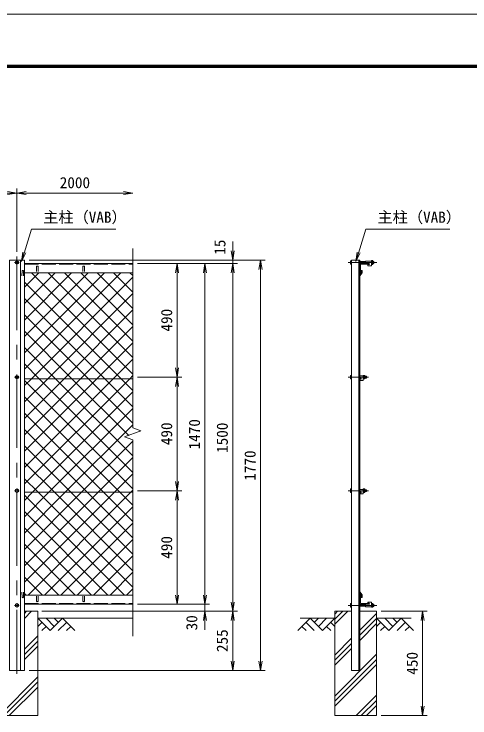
# Model space of a CAD drawing. Units: millimetres, scale not verified. Extents: x -4200 to 4200, y -2970 to 2970.
# Drawn here: x -1392 to 575, y -66 to 2970 of the extents above; entities that cross this region are included whole.
import ezdxf
from ezdxf.enums import TextEntityAlignment as Align

# ---------------------------------------------------------------- set-up
doc = ezdxf.new("R2010")
doc.units = ezdxf.units.MM
doc.header["$LTSCALE"] = 10
doc.linetypes.add('DASHED', pattern=[7.5, 6, -1.5])
doc.linetypes.add('USER1', pattern=[50.8, 31.75, -6.35, 6.35, -6.35])
for name, color, linetype, lineweight in [('0-0_D-STR1', 1, 'Continuous', 18), ('0-1_D-BMK', 2, 'USER1', 13), ('0-2_D-STR-DIM', 7, 'Continuous', 13), ('0-3_D-STR3', 3, 'Continuous', 13), ('0-4_D-BGD', 7, 'Continuous', 18), ('0-5_D-STR4', 7, 'Continuous', 18), ('0-6_D-DCR-HCH', 7, 'Continuous', 13), ('0-7_D-STR-TXT', 7, 'Continuous', 13), ('0-8_0', 7, 'Continuous', 18), ('0-A_D-STR2', 7, 'Continuous', 13), ('0-B_D-TTL', 7, 'Continuous', 18)]:
    doc.layers.add(name, color=color, linetype=linetype, lineweight=lineweight)
doc.styles.add('ＭＳ ゴシック', font='')
doc.styles.get('ＭＳ ゴシック').set_extended_font_data('MS Gothic')

# ---------------------------------------------------------------- blocks, each defined once
blk = doc.blocks.new('_Open')
at = {"layer": '0-8_0'}
blk.add_line((-10, 1.667), (0, 0), dxfattribs=at)
blk.add_lwpolyline([(-10, -1.667), (0, 0), (-10, 0)], dxfattribs=at)

msp = doc.modelspace()

# ---------------------------------------------------------------- linework, layer by layer
at = {"layer": '0-0_D-STR1'}
for p, q in [((-1363.97, 138.92), (-1363.97, 1908.92)), ((-1347.47, 138.92), (-1347.47, 1908.92)), ((-1347.47, 1893.92), (-879.97, 1893.92)), ((99.03, 1908.92), (64.03, 1908.92)), ((64.03, 138.92), (64.03, 1908.92)), ((96.03, 138.92), (96.03, 1908.92)), ((99.03, 138.92), (99.03, 1908.92)), ((99.03, 1888.92), (99.03, 1853.92)), ((102.03, 1886.42), (102.03, 1855.92)), ((139.03, 1893.92), (104.03, 1893.92)), ((137.03, 1890.92), (106.53, 1890.92)), ((139.03, 1892.92), (139.03, 1893.92)), ((-1357.97, 1862.3), (-1358.72, 1840.8)), ((-1351.97, 1862.3), (-1351.22, 1840.8)), ((-879.97, 1853.92), (-1347.47, 1853.92)), ((-1294.97, 1880.79), (-1295.72, 1859.29)), ((-1288.97, 1880.79), (-1288.22, 1859.29)), ((-1094.97, 1880.79), (-1095.72, 1859.29)), ((-1088.97, 1880.79), (-1088.22, 1859.29)), ((106.03, 1854.42), (99.03, 1845.37)), ((100.03, 1853.92), (99.03, 1853.92)), ((109.03, 1853.3), (99.03, 1840.8)), ((106.03, 1864.3), (109.03, 1864.3)), ((106.03, 1864.3), (106.03, 1854.42)), ((109.03, 1864.3), (109.03, 1853.3)), ((99.03, 1845.37), (99.03, 1840.8)), ((-1357.97, 454.25), (-1358.72, 475.75)), ((-1351.97, 454.25), (-1351.22, 475.75)), ((-879.97, 463.92), (-1347.47, 463.92)), ((-1294.97, 437.05), (-1295.72, 458.55)), ((-1288.97, 437.05), (-1288.22, 458.55)), ((-1094.97, 437.05), (-1095.72, 458.55)), ((-1088.97, 437.05), (-1088.22, 458.55)), ((109.03, 464.65), (99.03, 477.15)), ((99.03, 472.58), (99.03, 477.15)), ((106.03, 463.53), (99.03, 472.58)), ((100.03, 463.92), (99.03, 463.92)), ((99.03, 428.92), (99.03, 463.92)), ((102.03, 431.42), (102.03, 461.92)), ((106.03, 453.65), (106.03, 463.53)), ((109.03, 453.65), (109.03, 464.65)), ((106.03, 453.65), (109.03, 453.65)), ((137.03, 426.92), (106.53, 426.92)), ((-1347.47, 423.92), (-879.97, 423.92)), ((139.03, 423.92), (104.03, 423.92)), ((139.03, 424.92), (139.03, 423.92)), ((-1412.47, 138.92), (-1347.47, 138.92)), ((99.03, 138.92), (64.03, 138.92))]:
    msp.add_line(p, q, dxfattribs=at)
at = {"layer": '0-0_D-STR1', "linetype": 'DASHED'}
for p, q in [((-1347.47, 1890.92), (-879.97, 1890.92)), ((-1347.47, 426.92), (-879.97, 426.92))]:
    msp.add_line(p, q, dxfattribs=at)
at = {"layer": '0-0_D-STR1'}
msp.add_lwpolyline([(-1412.47, 138.92), (-1412.47, 1908.92), (-1347.47, 1908.92)], dxfattribs=at)
for centre, radius, start, end in [((-1291.97, 1879.54), 3.25, 22.61986, 157.38014), ((-1091.97, 1879.54), 3.25, 22.61986, 157.38014), ((104.03, 1888.92), 5, 90, 180), ((106.53, 1886.42), 4.5, 90, 180), ((137.03, 1892.92), 2, 270, 0), ((-1354.97, 1861.05), 3.25, 22.61986, 157.38014), ((100.03, 1855.92), 2, 270, 0), ((100.03, 461.92), 2, 0, 90), ((-1354.97, 455.5), 3.25, 202.61986, 337.38014), ((-1291.97, 438.3), 3.25, 202.61986, 337.38014), ((-1091.97, 438.3), 3.25, 202.61986, 337.38014), ((104.03, 428.92), 5, 180, 270), ((106.53, 431.42), 4.5, 180, 270), ((137.03, 424.92), 2, 0, 90)]:
    msp.add_arc(centre, radius, start, end, dxfattribs=at)
at = {"layer": '0-1_D-BMK'}
for p, q in [((-1379.97, 1923.92), (-1379.97, 123.92)), ((-1369.97, 1898.42), (-1389.97, 1898.42)), ((173.26, 1898.42), (49.03, 1898.42)), ((-1369.97, 1403.92), (-1389.97, 1403.92)), ((137.03, 1403.92), (49.03, 1403.92)), ((-1369.97, 913.92), (-1389.97, 913.92)), ((137.03, 913.92), (49.03, 913.92)), ((-1369.97, 419.42), (-1389.97, 419.42)), ((173.26, 419.42), (49.03, 419.42))]:
    msp.add_line(p, q, dxfattribs=at)
at = {"layer": '0-2_D-STR-DIM'}
for p, q in [((-1379.97, 1943.92), (-1379.97, 2217.7)), ((-1379.97, 1943.92), (-1379.97, 2217.7)), ((-3379.97, 2197.7), (-1379.97, 2197.7)), ((-1379.97, 2197.7), (-879.97, 2197.7)), ((-448.93, 1948.92), (-448.93, 1988.92)), ((-879.97, 1958.37), (-879.97, 1184.57)), ((-1327.47, 1908.92), (-428.93, 1908.92)), ((-1327.47, 1908.92), (-308.93, 1908.92)), ((-859.97, 1893.92), (-668.93, 1893.92)), ((-859.97, 1893.92), (-548.93, 1893.92)), ((-859.97, 1893.92), (-428.93, 1893.92)), ((-859.97, 1893.92), (-428.93, 1893.92)), ((-688.93, 1403.92), (-688.93, 1893.92)), ((-568.93, 1893.92), (-568.93, 423.92)), ((-448.93, 1893.92), (-448.93, 1908.92)), ((-448.93, 1893.92), (-448.93, 393.92)), ((-328.93, 138.92), (-328.93, 1908.92)), ((-448.93, 1853.92), (-448.93, 1813.92)), ((-859.97, 1403.92), (-668.93, 1403.92)), ((-859.97, 1403.92), (-668.93, 1403.92)), ((-688.93, 1403.92), (-688.93, 913.92)), ((-844.74, 1171.74), (-879.97, 1184.57)), ((-915.21, 1146.09), (-844.74, 1171.74)), ((-879.97, 1133.27), (-915.21, 1146.09)), ((-879.97, 1133.27), (-879.97, 286.61)), ((-859.97, 913.92), (-668.93, 913.92)), ((-859.97, 913.92), (-668.93, 913.92)), ((-688.93, 423.92), (-688.93, 913.92)), ((-568.93, 463.92), (-568.93, 503.92)), ((-859.97, 423.92), (-668.93, 423.92)), ((-859.97, 423.92), (-548.93, 423.92)), ((-859.97, 423.92), (-548.93, 423.92)), ((-568.93, 423.92), (-568.93, 393.92)), ((-1272.2, 393.92), (-428.93, 393.92)), ((-1269.97, 393.92), (-548.93, 393.92)), ((-1269.97, 393.92), (-428.93, 393.92)), ((-448.93, 393.92), (-448.93, 138.92)), ((191.53, 393.92), (390.54, 393.92)), ((370.54, -56.08), (370.54, 393.92)), ((-568.93, 353.92), (-568.93, 313.92)), ((-1327.47, 138.92), (-428.93, 138.92)), ((-1327.47, 138.92), (-308.93, 138.92)), ((191.53, -56.08), (390.54, -56.08))]:
    msp.add_line(p, q, dxfattribs=at)
at = {"layer": '0-3_D-STR3'}
for p, q in [((-1379.97, 1905.92), (-1386.47, 1902.17)), ((-1386.47, 1902.17), (-1386.47, 1894.66)), ((-1386.47, 1894.66), (-1379.97, 1890.91)), ((-1373.47, 1902.17), (-1379.97, 1905.92)), ((-1379.97, 1890.91), (-1373.47, 1894.66)), ((-1373.47, 1894.66), (-1373.47, 1902.17)), ((58.73, 1904.72), (59.42, 1905.92)), ((58.73, 1904.72), (58.73, 1892.12)), ((58.73, 1892.12), (59.42, 1890.91)), ((64.03, 1905.92), (59.42, 1905.92)), ((64.03, 1902.17), (59.42, 1902.17)), ((64.03, 1894.66), (59.42, 1894.66)), ((64.03, 1890.91), (59.42, 1890.91)), ((64.03, 1905.92), (64.03, 1890.91)), ((99.03, 1902.42), (124.28, 1902.42)), ((99.03, 1901.67), (124.28, 1901.67)), ((99.03, 1895.17), (124.28, 1895.17)), ((99.03, 1894.42), (124.28, 1894.42)), ((124.28, 1904.42), (124.28, 1893.92)), ((149.28, 1904.42), (124.28, 1904.42)), ((139.03, 1893.92), (124.28, 1893.92)), ((134.28, 1889.42), (134.28, 1884.42)), ((139.03, 1889.42), (134.28, 1889.42)), ((149.28, 1884.42), (134.28, 1884.42)), ((149.28, 1904.65), (149.28, 1892.31)), ((149.28, 1904.65), (149.28, 1892.31)), ((149.28, 1904.42), (149.28, 1884.42)), ((150.28, 1906.52), (154.78, 1906.52)), ((154.78, 1902.47), (150.28, 1902.47)), ((154.78, 1894.37), (150.28, 1894.37)), ((150.28, 1890.32), (154.78, 1890.32)), ((155.78, 1904.65), (155.78, 1892.31)), ((155.78, 1904.65), (155.78, 1892.31)), ((-1379.97, 1411.42), (-1386.47, 1407.67)), ((-1386.47, 1407.67), (-1386.47, 1400.16)), ((-1386.47, 1400.16), (-1379.97, 1396.41)), ((-1373.47, 1407.67), (-1379.97, 1411.42)), ((-1379.97, 1396.41), (-1373.47, 1400.16)), ((-1373.47, 1400.16), (-1373.47, 1407.67)), ((-879.97, 1397.17), (-1347.47, 1397.17)), ((58.73, 1410.22), (59.42, 1411.42)), ((58.73, 1410.22), (58.73, 1397.62)), ((58.73, 1397.62), (59.42, 1396.41)), ((64.03, 1411.42), (59.42, 1411.42)), ((64.03, 1407.67), (59.42, 1407.67)), ((64.03, 1400.16), (59.42, 1400.16)), ((64.03, 1411.42), (64.03, 1396.41)), ((114.03, 1409.92), (99.03, 1409.92)), ((103.78, 1399.42), (99.03, 1399.42)), ((114.03, 1411.42), (119.8, 1411.42)), ((114.03, 1396.41), (114.03, 1411.42)), ((114.03, 1409.92), (114.03, 1389.92)), ((114.03, 1407.67), (119.8, 1407.67)), ((114.03, 1400.16), (119.8, 1400.16)), ((119.8, 1411.42), (120.53, 1410.17)), ((119.8, 1396.41), (120.53, 1397.67)), ((120.53, 1397.67), (120.53, 1410.17)), ((120.53, 1407.92), (127.83, 1407.92)), ((120.53, 1399.92), (127.83, 1399.92)), ((127.83, 1407.92), (129.03, 1406.72)), ((127.83, 1407.92), (127.83, 1399.92)), ((127.83, 1399.92), (129.03, 1401.12)), ((129.03, 1406.72), (129.03, 1401.12)), ((64.03, 1396.41), (59.42, 1396.41)), ((99.03, 1394.92), (99.03, 1389.92)), ((103.78, 1394.92), (99.03, 1394.92)), ((114.03, 1389.92), (99.03, 1389.92)), ((114.03, 1396.41), (119.8, 1396.41)), ((58.73, 920.22), (59.42, 921.42)), ((58.73, 920.22), (58.73, 907.62)), ((64.03, 921.42), (59.42, 921.42)), ((64.03, 917.67), (59.42, 917.67)), ((64.03, 921.42), (64.03, 906.41)), ((114.03, 919.92), (99.03, 919.92)), ((114.03, 906.41), (114.03, 921.42)), ((114.03, 919.92), (114.03, 899.92)), ((114.03, 917.67), (119.8, 917.67)), ((120.53, 907.67), (120.53, 920.17)), ((120.53, 917.92), (127.83, 917.92)), ((127.83, 917.92), (129.03, 916.72)), ((129.03, 916.72), (129.03, 911.12)), ((-879.97, 907.17), (-1347.47, 907.17)), ((58.73, 907.62), (59.42, 906.41)), ((64.03, 910.16), (59.42, 910.16)), ((64.03, 906.41), (59.42, 906.41)), ((103.78, 909.42), (99.03, 909.42)), ((103.78, 904.92), (99.03, 904.92)), ((99.03, 904.92), (99.03, 899.92)), ((114.03, 899.92), (99.03, 899.92)), ((114.03, 910.16), (119.8, 910.16)), ((120.53, 909.92), (127.83, 909.92)), ((58.73, 425.72), (59.42, 426.92)), ((58.73, 413.12), (58.73, 425.72)), ((64.03, 426.92), (59.42, 426.92)), ((64.03, 411.91), (64.03, 426.92)), ((149.28, 433.42), (134.28, 433.42)), ((134.28, 428.42), (134.28, 433.42)), ((139.03, 428.42), (134.28, 428.42)), ((149.28, 413.42), (149.28, 433.42)), ((149.28, 413.18), (149.28, 425.53)), ((149.28, 413.18), (149.28, 425.53)), ((150.28, 427.52), (154.78, 427.52)), ((155.78, 413.18), (155.78, 425.53)), ((155.78, 413.18), (155.78, 425.53)), ((58.73, 413.12), (59.42, 411.91)), ((64.03, 423.17), (59.42, 423.17)), ((64.03, 415.66), (59.42, 415.66)), ((64.03, 411.91), (59.42, 411.91)), ((99.03, 423.42), (124.28, 423.42)), ((99.03, 422.67), (124.28, 422.67)), ((99.03, 416.17), (124.28, 416.17)), ((99.03, 415.42), (124.28, 415.42)), ((139.03, 423.92), (124.28, 423.92)), ((124.28, 413.42), (124.28, 423.92)), ((149.28, 413.42), (124.28, 413.42)), ((154.78, 423.47), (150.28, 423.47)), ((154.78, 415.37), (150.28, 415.37)), ((150.28, 411.32), (154.78, 411.32))]:
    msp.add_line(p, q, dxfattribs=at)
for points in [[(-1373.47, 917.67), (-1379.97, 921.42), (-1386.47, 917.67), (-1386.47, 910.16), (-1379.97, 906.41), (-1373.47, 910.16)], [(-1373.47, 415.66), (-1379.97, 411.91), (-1386.47, 415.66), (-1386.47, 423.17), (-1379.97, 426.92), (-1373.47, 423.17)]]:
    msp.add_lwpolyline(points, close=True, dxfattribs=at)
for points in [[(114.03, 921.42), (119.8, 921.42), (120.53, 920.17)], [(127.83, 917.92), (127.83, 909.92), (129.03, 911.12)], [(114.03, 906.41), (119.8, 906.41), (120.53, 907.67)]]:
    msp.add_lwpolyline(points, dxfattribs=at)
for centre in [(-1379.97, 1898.42), (-1379.97, 1403.92), (-1379.97, 913.92), (-1379.97, 419.42)]:
    msp.add_circle(centre, 6.25, dxfattribs=at)
for centre, radius, start, end in [((71.26, 1898.42), 12.42, 162.4121, 197.5879), ((62.17, 1904.05), 3.32, 145.61585, 214.38415), ((62.17, 1892.79), 3.32, 145.61585, 214.38415), ((139.03, 1891.67), 2.25, 270, 90), ((151.82, 1904.49), 2.54, 127.21089, 232.78911), ((157.98, 1898.42), 8.7, 152.26063, 207.73937), ((151.83, 1892.34), 2.55, 127.42505, 232.57495), ((153.24, 1904.49), 2.54, 307.21089, 52.78911), ((147.08, 1898.42), 8.7, 332.26063, 27.73937), ((153.23, 1892.34), 2.55, 307.42505, 52.57495), ((156.15, 1905.36), 0.5, 189.83916, 262.83194), ((156.15, 1891.47), 0.5, 97.16806, 163.42019), ((155.28, 1898.42), 6.5, 277.16806, 82.83194), ((71.26, 1403.92), 12.42, 162.4121, 197.5879), ((62.17, 1409.55), 3.32, 145.61585, 214.38415), ((62.17, 1398.29), 3.32, 145.61585, 214.38415), ((103.78, 1397.17), 2.25, 270, 90), ((117.06, 1409.55), 3.32, 325.61586, 34.38414), ((107.96, 1403.92), 12.42, 342.4121, 17.5879), ((117.06, 1398.29), 3.32, 325.61585, 34.38416), ((71.26, 913.92), 12.42, 162.4121, 197.5879), ((62.17, 919.55), 3.32, 145.61585, 214.38415), ((117.06, 919.55), 3.32, 325.61586, 34.38414), ((107.96, 913.92), 12.42, 342.4121, 17.5879), ((62.17, 908.29), 3.32, 145.61585, 214.38415), ((103.78, 907.17), 2.25, 270, 90), ((117.06, 908.29), 3.32, 325.61585, 34.38416), ((62.17, 425.05), 3.32, 145.61585, 214.38415), ((139.03, 426.17), 2.25, 270, 90), ((151.83, 425.49), 2.55, 127.42505, 232.57495), ((153.23, 425.49), 2.55, 307.42505, 52.57495), ((156.15, 426.36), 0.5, 196.57981, 262.83194), ((155.28, 419.42), 6.5, 277.16806, 82.83194), ((71.26, 419.42), 12.42, 162.4121, 197.5879), ((62.17, 413.79), 3.32, 145.61585, 214.38415), ((157.98, 419.42), 8.7, 152.26063, 207.73937), ((151.82, 413.34), 2.54, 127.21089, 232.78911), ((147.08, 419.42), 8.7, 332.26063, 27.73937), ((153.24, 413.34), 2.54, 307.21089, 52.78911), ((156.15, 412.47), 0.5, 97.16806, 170.16084)]:
    msp.add_arc(centre, radius, start, end, dxfattribs=at)
at = {"layer": '0-4_D-BGD'}
for p, q in [((-1289.97, 363.92), (-879.97, 363.92)), ((-158.47, 363.92), (-8.47, 363.92)), ((321.53, 363.92), (171.53, 363.92))]:
    msp.add_line(p, q, dxfattribs=at)
at = {"layer": '0-5_D-STR4'}
for p, q in [((-1289.97, 393.92), (-1347.47, 393.92)), ((-1289.97, 393.92), (-1289.97, -56.08)), ((-8.47, 393.92), (-8.47, -56.08)), ((64.03, 393.92), (-8.47, 393.92)), ((171.53, 393.92), (99.03, 393.92)), ((171.53, 393.92), (171.53, -56.08)), ((-1289.97, -56.08), (-1469.97, -56.08)), ((171.53, -56.08), (-8.47, -56.08))]:
    msp.add_line(p, q, dxfattribs=at)
at = {"layer": '0-6_D-DCR-HCH'}
for p, q in [((-1347.47, 362.86), (-1316.41, 393.92)), ((-1347.47, 384.95), (-1338.51, 393.92)), ((-8.47, 337.64), (47.8, 393.92)), ((-8.47, 359.74), (25.7, 393.92)), ((-8.47, 381.84), (3.61, 393.92)), ((99.03, 312.56), (171.53, 385.06)), ((-1236.76, 310.71), (-1289.97, 363.92)), ((-1272.24, 346.18), (-1289.97, 328.52)), ((-1219.03, 328.44), (-1254.5, 363.92)), ((-1183.55, 363.92), (-1236.76, 310.71)), ((-1201.2, 346.09), (-1219.03, 363.92)), ((-1165.81, 346.18), (-1201.45, 310.71)), ((-1183.55, 363.92), (-1130.34, 310.71)), ((-114.9, 363.92), (-168.11, 310.71)), ((-132.63, 346.18), (-97, 310.71)), ((-114.9, 363.92), (-61.68, 310.71)), ((-97.16, 346.18), (-79.42, 363.92)), ((-79.42, 328.44), (-43.95, 363.92)), ((-61.68, 310.71), (-8.47, 363.92)), ((-26.21, 346.18), (-8.47, 328.52)), ((99.03, 290.47), (171.53, 362.97)), ((99.03, 268.37), (171.53, 340.87)), ((224.74, 310.71), (171.53, 363.92)), ((189.27, 346.18), (171.53, 328.52)), ((242.48, 328.44), (207, 363.92)), ((277.95, 363.92), (224.74, 310.71)), ((260.31, 346.09), (242.48, 363.92)), ((295.69, 346.18), (260.05, 310.71)), ((277.95, 363.92), (331.16, 310.71)), ((-1254.5, 328.44), (-1272.32, 310.71)), ((-1148.08, 328.44), (-1165.89, 310.71)), ((-150.37, 328.44), (-132.55, 310.71)), ((-43.95, 328.44), (-26.13, 310.71)), ((207, 328.44), (189.18, 310.71)), ((313.43, 328.44), (295.61, 310.71)), ((-1347.47, 230.27), (-1289.97, 287.77)), ((-8.47, 205.06), (64.03, 277.56)), ((-1347.47, 208.18), (-1289.97, 265.68)), ((-1347.47, 186.08), (-1289.97, 243.58)), ((-8.47, 182.97), (64.03, 255.47)), ((-8.47, 160.87), (64.03, 233.37)), ((-8.47, 28.29), (171.53, 208.29)), ((-8.47, 6.19), (171.53, 186.19)), ((-8.47, -15.91), (171.53, 164.09)), ((-1457.05, -56.08), (-1289.97, 111)), ((-1434.96, -56.08), (-1289.97, 88.9)), ((-1412.86, -56.08), (-1289.97, 66.8)), ((83.94, -56.08), (171.53, 31.51)), ((106.03, -56.08), (171.53, 9.41)), ((128.13, -56.08), (171.53, -12.69))]:
    msp.add_line(p, q, dxfattribs=at)
at = {"layer": '0-7_D-STR-TXT'}
for points in [[(-953.77, 2042.8), (-1317.64, 2042.8), (-1359.33, 1905.13)], [(488.7, 2042.8), (124.83, 2042.8), (83.14, 1905.13)]]:
    msp.add_lwpolyline(points, dxfattribs=at)
at = {"layer": '0-A_D-STR2'}
for p, q in [((-1347.47, 1791.71), (-1285.27, 1853.92)), ((-1347.47, 1721), (-1214.56, 1853.92)), ((-1347.47, 1650.29), (-1143.85, 1853.92)), ((-1347.47, 1579.58), (-1073.14, 1853.92)), ((-1347.47, 1508.87), (-1002.43, 1853.92)), ((-1347.47, 1438.16), (-931.72, 1853.92)), ((-879.97, 1417.44), (-1316.45, 1853.92)), ((-879.97, 1488.15), (-1245.74, 1853.92)), ((-879.97, 1558.86), (-1175.03, 1853.92)), ((-879.97, 1629.57), (-1104.32, 1853.92)), ((-879.97, 1700.28), (-1033.61, 1853.92)), ((-879.97, 1770.99), (-962.9, 1853.92)), ((-879.97, 1841.7), (-892.19, 1853.92)), ((-1247.05, 1397.17), (-879.97, 1764.24)), ((-1176.34, 1397.17), (-879.97, 1693.53)), ((-1105.63, 1397.17), (-879.97, 1622.82)), ((-1034.91, 1397.17), (-879.97, 1552.11)), ((-1213.26, 1397.17), (-1347.47, 1531.38)), ((-1283.97, 1397.17), (-1347.47, 1460.67)), ((-1347.47, 1296.74), (-1247.05, 1397.17)), ((-1347.47, 1226.03), (-1176.34, 1397.17)), ((-1347.47, 1155.32), (-1105.63, 1397.17)), ((-1347.47, 1084.61), (-1034.91, 1397.17)), ((-879.97, 993.17), (-1283.97, 1397.17)), ((-879.97, 1063.88), (-1213.26, 1397.17)), ((-879.97, 922.46), (-1347.47, 1389.96)), ((-1312.78, 907.17), (-879.97, 1339.98)), ((-935.39, 907.17), (-1347.47, 1319.25)), ((-1006.1, 907.17), (-1347.47, 1248.54)), ((-1242.07, 907.17), (-879.97, 1269.26)), ((-1171.36, 907.17), (-879.97, 1198.55)), ((-1076.81, 907.17), (-1347.47, 1177.83)), ((-845.96, 1171.3), (-847.37, 1172.7)), ((-1100.65, 907.17), (-879.97, 1127.84)), ((-1147.52, 907.17), (-1347.47, 1107.12)), ((-1218.23, 907.17), (-1347.47, 1036.41)), ((-1029.94, 907.17), (-879.97, 1057.13)), ((-1288.94, 907.17), (-1347.47, 965.7)), ((-1347.47, 872.48), (-1312.78, 907.17)), ((-1347.47, 801.76), (-1242.07, 907.17)), ((-1347.47, 731.05), (-1171.36, 907.17)), ((-1347.47, 660.34), (-1100.65, 907.17)), ((-1347.47, 589.63), (-1029.94, 907.17)), ((-916.4, 463.92), (-1347.47, 894.99)), ((-879.97, 498.2), (-1288.94, 907.17)), ((-879.97, 568.91), (-1218.23, 907.17)), ((-879.97, 639.62), (-1147.52, 907.17)), ((-879.97, 710.33), (-1076.81, 907.17)), ((-879.97, 781.04), (-1006.1, 907.17)), ((-879.97, 851.75), (-935.39, 907.17)), ((-987.11, 463.92), (-1347.47, 824.28)), ((-1261.06, 463.92), (-879.97, 845)), ((-1190.35, 463.92), (-879.97, 774.29)), ((-1057.82, 463.92), (-1347.47, 753.57)), ((-1119.64, 463.92), (-879.97, 703.58)), ((-1128.53, 463.92), (-1347.47, 682.86)), ((-1199.25, 463.92), (-1347.47, 612.15)), ((-1048.93, 463.92), (-879.97, 632.87)), ((-978.21, 463.92), (-879.97, 562.16)), ((-1269.96, 463.92), (-1347.47, 541.44)), ((-907.5, 463.92), (-879.97, 491.45)), ((-1340.67, 463.92), (-1347.47, 470.72))]:
    msp.add_line(p, q, dxfattribs=at)
for points in [[(-1347.47, 1367.45), (-1317.76, 1397.17), (-879.97, 1834.95)], [(-879.97, 1346.73), (-930.41, 1397.17), (-1347.47, 1814.23)], [(-879.97, 1276.02), (-1001.12, 1397.17), (-1347.47, 1743.52)], [(-879.97, 1205.31), (-1071.84, 1397.17), (-1347.47, 1672.81)], [(-897.81, 1152.43), (-1142.55, 1397.17), (-1347.47, 1602.1)], [(-1347.47, 1013.9), (-964.2, 1397.17), (-879.97, 1481.4)], [(-1347.47, 943.19), (-893.49, 1397.17), (-879.97, 1410.69)], [(-1347.47, 518.92), (-959.23, 907.17), (-879.97, 986.42)], [(-1331.77, 463.92), (-888.52, 907.17), (-879.97, 915.71)]]:
    msp.add_lwpolyline(points, dxfattribs=at)
at = {"layer": '0-B_D-TTL', "color": 2}
msp.add_lwpolyline([(-4200, 2970), (4200, 2970), (4200, -2970), (-4200, -2970)], close=True, dxfattribs=at)
at = {"layer": '0-B_D-TTL'}
for points in [[(-3930, 2750), (3930, 2750), (3930, -2750), (-3930, -2750)], [(-3927.5, 2747.5), (3927.5, 2747.5), (3927.5, -2747.5), (-3927.5, -2747.5)], [(-3925, 2745), (3925, 2745), (3925, -2745), (-3925, -2745)], [(-3922.5, 2742.5), (3922.5, 2742.5), (3922.5, -2742.5), (-3922.5, -2742.5)], [(-3920, 2740), (3920, 2740), (3920, -2740), (-3920, -2740)]]:
    msp.add_lwpolyline(points, close=True, dxfattribs=at)

# ---------------------------------------------------------------- block references
at = {"layer": '0-2_D-STR-DIM', "xscale": 4, "yscale": 4}
for p in [(-1379.97, 2197.7), (-879.97, 2197.7)]:
    msp.add_blockref('_Open', p, dxfattribs=at)
for p, rotation in [((-1379.97, 2197.7), 180), ((-448.93, 1908.92), 270), ((-688.93, 1893.92), 90), ((-568.93, 1893.92), 90), ((-448.93, 1893.92), 90), ((-448.93, 1893.92), 90), ((-328.93, 1908.92), 90), ((-688.93, 1403.92), 270), ((-688.93, 1403.92), 90), ((-688.93, 913.92), 270), ((-688.93, 913.92), 90), ((-688.93, 423.92), 270), ((-568.93, 423.92), 270), ((-568.93, 423.92), 270), ((-448.93, 393.92), 270), ((-568.93, 393.92), 90), ((-448.93, 393.92), 90), ((370.54, 393.92), 90), ((-448.93, 138.92), 270), ((-328.93, 138.92), 270), ((370.54, -56.08), 270)]:
    msp.add_blockref('_Open', p, dxfattribs=dict(at, rotation=rotation))
at = {"layer": '0-7_D-STR-TXT', "xscale": 4, "yscale": 4, "rotation": 253.14944}
for p in [(-1359.91, 1903.22), (82.56, 1903.22)]:
    msp.add_blockref('_Open', p, dxfattribs=at)

# ---------------------------------------------------------------- texts
at = {"layer": '0-2_D-STR-DIM', "style": 'ＭＳ ゴシック'}
msp.add_text('2000', height=48.09, dxfattribs=at).set_placement((-1195.24, 2204.45), align=Align.BOTTOM_LEFT)
for s, p in [('15', (-465.87, 1931.74)), ('490', (-695.68, 1600.41)), ('1470', (-575.68, 1092)), ('490', (-695.68, 1110.41)), ('1500', (-455.68, 1077)), ('1770', (-335.68, 957)), ('490', (-695.68, 620.41)), ('30', (-587.19, 311.49)), ('255', (-455.68, 218.05)), ('450', (363.79, 120.41))]:
    msp.add_text(s, height=48.09, rotation=90, dxfattribs=at).set_placement(p, align=Align.BOTTOM_LEFT)
at = {"layer": '0-7_D-STR-TXT', "style": 'ＭＳ ゴシック'}
for p in [(-1266.72, 2055.38), (175.76, 2055.38)]:
    msp.add_text('主柱（VAB）', height=48.09, dxfattribs=at).set_placement(p, align=Align.BOTTOM_LEFT)

doc.saveas('drawing.dxf')
